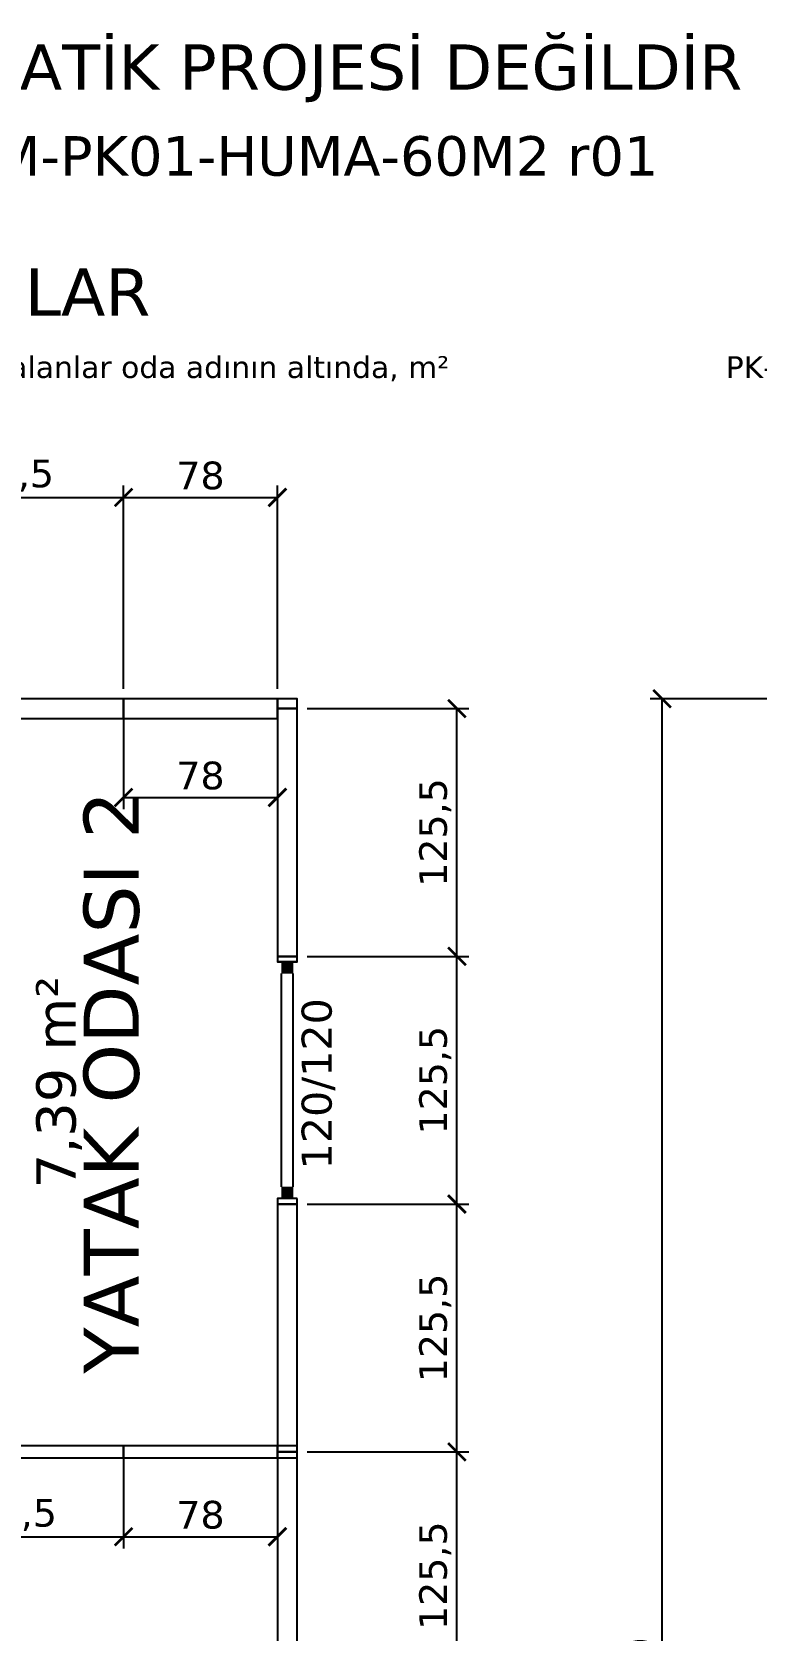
# Model space of a CAD drawing. Header units: centimetres. Extents: x -135 to 3640, y -1234 to 1338.
# Drawn here: x 1366 to 1733, y 528 to 1338 of the extents above; entities that cross this region are included whole.
import ezdxf
from ezdxf.enums import TextEntityAlignment as Align

# ---------------------------------------------------------------- set-up
doc = ezdxf.new("R2010")
doc.units = ezdxf.units.CM
for name, color, linetype in [('DIS_DUVAR_100', 30, 'Continuous'), ('DIS_UCLU_H_100', 3, 'Continuous'), ('IC_DUVAR_60', 30, 'Continuous'), ('KOSE_PROFIL_100', 8, 'Continuous'), ('ODA_ADLARI', 7, 'Continuous'), ('OLCULER', 7, 'Continuous'), ('OZEL_PANEL_OLCU_CM', 3, 'Continuous'), ('PENCERE', 10, 'Continuous'), ('PORTMAN_INFO', 7, 'Continuous')]:
    doc.layers.add(name, color=color, linetype=linetype)
doc.styles.add('PORTMAN', font='DejaVuSans.ttf')
doc.styles.get("Standard").update_dxf_attribs({"font": 'DejaVuSans.ttf'})
doc.dimstyles.new('PORTMAN', dxfattribs={"dimtxt": 14, "dimasz": 9, "dimexe": 6, "dimexo": 5, "dimgap": 4, "dimtad": 1, "dimtxsty": 'PORTMAN', "dimblk": 'ARCHTICK', "dimcen": 2.5, "dimazin": 3, "dimtfac": 0.5, "dimtmove": 2, "dimatfit": 3})

# ---------------------------------------------------------------- blocks, each defined once
blk = doc.blocks.new('BOM_D01_1255p0_DIS_DOLU')
blk.add_lwpolyline([(0, 0), (10, 0), (10, 125.5), (0, 125.5)], close=True)
blk = doc.blocks.new('BOM_D09_780p0_DIS_DOLU')
blk.add_lwpolyline([(0, 0), (10, 0), (10, 78), (0, 78)], close=True)
blk = doc.blocks.new('BOM_I07_1225p0_IC_DOLU')
blk.add_lwpolyline([(0, 0), (6, 0), (6, 122.5), (0, 122.5)], close=True)
blk = doc.blocks.new('BOM_I12_780p0_IC_DOLU')
blk.add_lwpolyline([(0, 0), (6, 0), (6, 78), (0, 78)], close=True)
blk = doc.blocks.new('kaynak-pencere-120120')
at = {"layer": 'PENCERE', "color": 1}
for p, q in [((53387.01, 8192.86), (53397.01, 8192.86)), ((53389.01, 8186.86), (53389.01, 8078.86)), ((53395.01, 8186.86), (53395.01, 8078.86)), ((53387.01, 8072.86), (53397.01, 8072.86))]:
    blk.add_line(p, q, dxfattribs=at)
for points in [[(53389.01, 8192.86), (53389.01, 8186.86), (53395.01, 8192.86), (53395.01, 8186.86)], [(53389.01, 8072.86), (53389.01, 8078.86), (53395.01, 8072.86), (53395.01, 8078.86)]]:
    blk.add_solid(points, dxfattribs=at)
at = {"layer": 'PENCERE', "color": 0, "lineweight": 25}
blk.add_text('120/120', height=15.217, rotation=270, dxfattribs=at).set_placement((53369.52, 8178.03))
blk = doc.blocks.new('BOM_P01_PENCERE_1200x1200')
at = {"layer": 'PENCERE'}
blk.add_blockref('kaynak-pencere-120120', (0, 0), dxfattribs=at)
blk = doc.blocks.new('BOM_D02_1255p0_DIS_P01')
for points in [[(0, 122.75), (10, 122.75), (10, 125.5), (0, 125.5)], [(0, 0), (10, 0), (10, 2.75), (0, 2.75)]]:
    blk.add_lwpolyline(points, close=True)
at = {"layer": 'PENCERE'}
blk.add_blockref('BOM_P01_PENCERE_1200x1200', (-53387.006, -8070.111), dxfattribs=at)
blk = doc.blocks.new('BOM_B02_DIS_KOSE_100x50')
blk.add_lwpolyline([(0, 0), (10, 0), (10, 5), (0, 5)], close=True)
blk = doc.blocks.new('BOM_B05_UCLU_H_DIS_100x60')
blk.add_lwpolyline([(-5, -3), (5, -3), (5, 3), (-5, 3)], close=True)
blk = doc.blocks.new('_ARCHTICK')
at = {"color": 0, "linetype": 'BYBLOCK', "const_width": 0.15}
blk.add_lwpolyline([(-0.5, -0.5), (0.5, 0.5)], dxfattribs=at)

msp = doc.modelspace()

# ---------------------------------------------------------------- block references
at = {"layer": 'DIS_DUVAR_100'}
for name, p, rotation in [('BOM_D01_1255p0_DIS_DOLU', (1286.5, 1000), 270), ('BOM_D09_780p0_DIS_DOLU', (1412, 1000), 270), ('BOM_D02_1255p0_DIS_P01', (1500, 869.5), 180)]:
    msp.add_blockref(name, p, dxfattribs=dict(at, rotation=rotation))
for p in [(1490, 869.5), (1490, 618.5), (1490, 493)]:
    msp.add_blockref('BOM_D01_1255p0_DIS_DOLU', p, dxfattribs=at)
at = {"layer": 'DIS_UCLU_H_100', "rotation": 180}
msp.add_blockref('BOM_B05_UCLU_H_DIS_100x60', (1495, 618.5), dxfattribs=at)
at = {"layer": 'IC_DUVAR_60', "rotation": 270}
for name, p in [('BOM_I07_1225p0_IC_DOLU', (1289.5, 621.5)), ('BOM_I12_780p0_IC_DOLU', (1412, 621.5))]:
    msp.add_blockref(name, p, dxfattribs=at)
at = {"layer": 'KOSE_PROFIL_100'}
msp.add_blockref('BOM_B02_DIS_KOSE_100x50', (1490, 995), dxfattribs=at)

# ---------------------------------------------------------------- texts
at = {"layer": 'ODA_ADLARI', "style": 'PORTMAN'}
for s, height, p in [('KAT PLANI — NET ALANLAR', 24, (1200, 1206)), ('PK-01 | 4 PANO + 78 cm x 7 PANO + 111,5 cm | 600 × 1000 cm | Net alanlar oda adının altında, m²', 11, (1200, 1168)), ('PK-01 | 4 PANO + 78 cm x 7 PANO + 111,5 cm | 600 × 1000 cm | Standart dışı panolar mor ve ölçülü', 11, (2100, 1168))]:
    msp.add_text(s, height=height, dxfattribs=at).set_placement(p, align=Align.MIDDLE_CENTER)
for s, height, p in [('YATAK ODASI 2', 28, (1405.75, 805.75)), ('7,39 m²', 20, (1377.75, 805.75))]:
    msp.add_text(s, height=height, rotation=90, dxfattribs=at).set_placement(p, align=Align.MIDDLE_CENTER)
at = {"layer": 'PORTMAN_INFO', "style": 'PORTMAN'}
for s, height, p in [('ÖN ONAYA SUNULAN TASLAK — ÜRETİM/STATİK PROJESİ DEĞİLDİR', 23, (1200, 1320)), ('PORTMAN | Huma Prefabrik / PK-01 | İş Emri PM-PK01-HUMA-60M2 r01', 20, (1200, 1275))]:
    msp.add_text(s, height=height, dxfattribs=at).set_placement(p, align=Align.MIDDLE_CENTER)

# ---------------------------------------------------------------- dimensions: what is measured, and where the dimension line sits
at = {"layer": 'OLCULER'}
for base, p1, p2 in [((1286.5, 1102), (1286.5, 1000), (1412, 1000)), ((1412, 1102), (1412, 1000), (1490, 1000))]:
    msp.add_linear_dim(base=base, p1=p1, p2=p2, dimstyle='PORTMAN', override={"dimtxt": 14, "dimasz": 9, "dimexe": 6, "dimexo": 5, "dimdec": 2, "dimzin": 8, "dimdsep": 44}, dxfattribs=at).render()
for base, p1, p2 in [((1685, 0), (1800, 0), (1800, 1000)), ((1581, 869.5), (1500, 869.5), (1500, 995)), ((1581, 744), (1500, 744), (1500, 869.5)), ((1581, 618.5), (1500, 618.5), (1500, 744)), ((1581, 493), (1500, 493), (1500, 618.5))]:
    msp.add_linear_dim(base=base, p1=p1, p2=p2, angle=90, dimstyle='PORTMAN', override={"dimtxt": 14, "dimasz": 9, "dimexe": 6, "dimexo": 5, "dimdec": 2, "dimzin": 8, "dimdsep": 44}, dxfattribs=at).render()
at = {"layer": 'OZEL_PANEL_OLCU_CM'}
for base, p1, p2 in [((1412, 950), (1412, 1000), (1490, 1000)), ((1289.5, 575.5), (1289.5, 621.5), (1412, 621.5)), ((1412, 575.5), (1412, 621.5), (1490, 621.5))]:
    msp.add_linear_dim(base=base, p1=p1, p2=p2, dimstyle='PORTMAN', override={"dimtxt": 14, "dimasz": 9, "dimexe": 6, "dimexo": 5, "dimdec": 2, "dimzin": 8, "dimdsep": 44}, dxfattribs=at).render()

doc.saveas('drawing.dxf')
